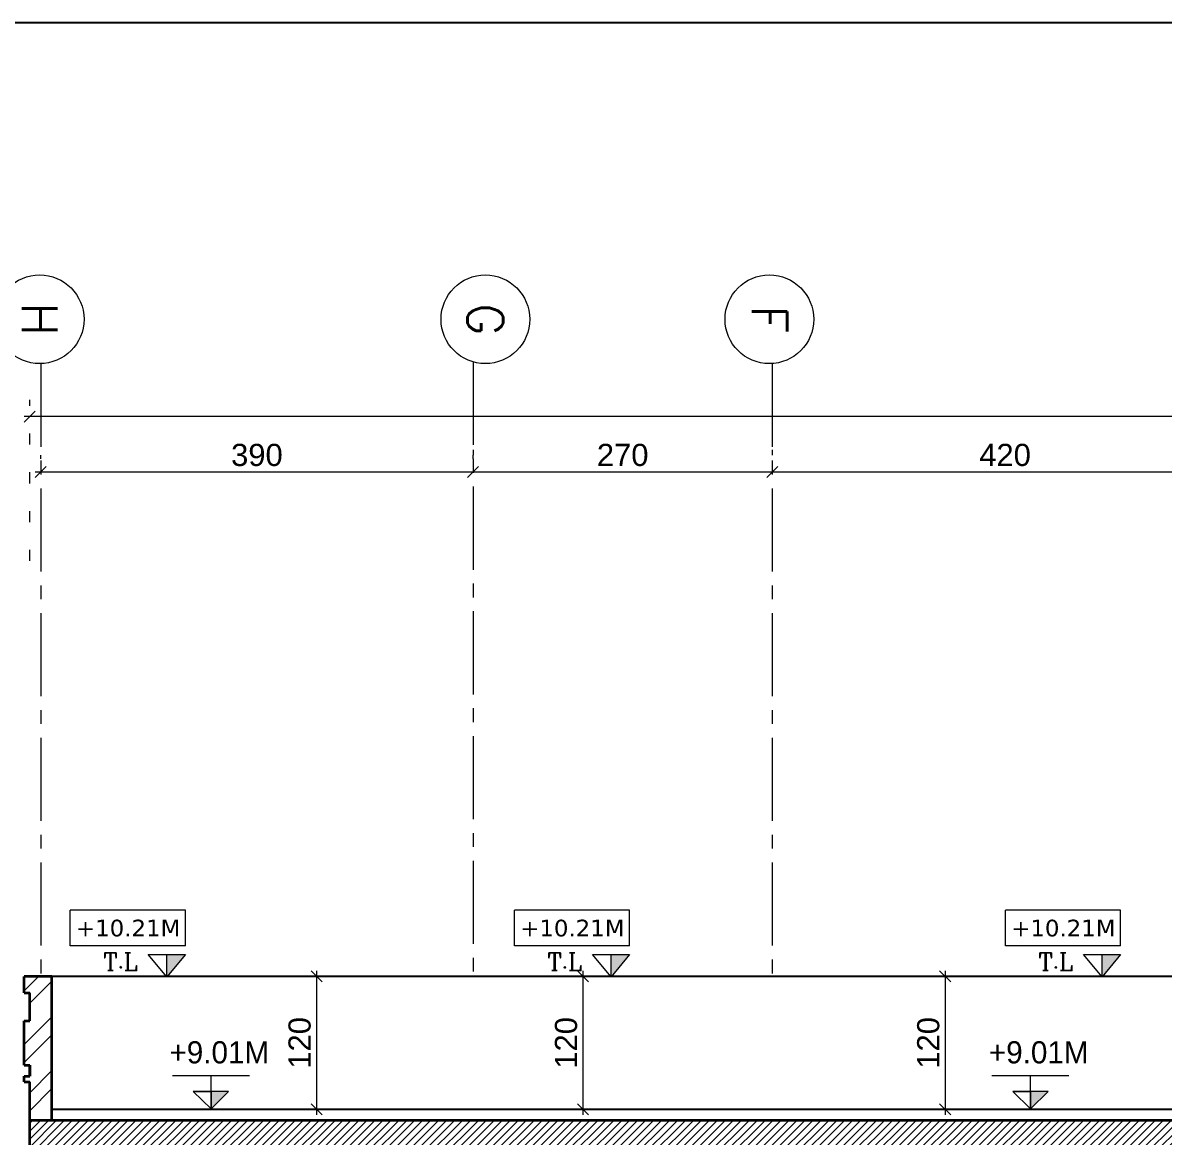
# Model space of a CAD drawing. Header units: millimetres. Extents: x -11627 to -10952, y 10244 to 10588.
# Drawn here: x -11109.91 to -11099.62, y 10465.83 to 10475.88 of the extents above; entities that cross this region are included whole.
import ezdxf
from ezdxf.enums import TextEntityAlignment as Align

# ---------------------------------------------------------------- set-up
doc = ezdxf.new("R2010")
doc.units = ezdxf.units.MM
doc.header["$PDMODE"] = 35
doc.linetypes.add('DOT', pattern=[0.25, 0, -0.25])
doc.linetypes.add('GROUND FLOOR XREF - option 3$0$FATHER FR$0$CENTER2', pattern=[1.125, 0.75, -0.125, 0.125, -0.125])
doc.layers.get('0').update_dxf_attribs({"lineweight": 5})
doc.layers.get('DEFPOINTS').update_dxf_attribs({"lineweight": 5})
for name, color, linetype, lineweight in [('A-AXIS LINE', 8, 'GROUND FLOOR XREF - option 3$0$FATHER FR$0$CENTER2', 0), ('A-AXIS TEXT', 54, 'Continuous', 9), ('A-GEN DIMS INTERNAL', 86, 'Continuous', 5), ('A-GEN-TEXT.', 3, 'Continuous', 13), ('A-LEVEL TAG', 23, 'Continuous', 9), ('BORDER A1', 7, 'Continuous', 100), ('HATCH', 8, 'Continuous', 0), ('Title Block', 7, 'Continuous', 0), ('WALLS', 4, 'Continuous', 35)]:
    doc.layers.add(name, color=color, linetype=linetype, lineweight=lineweight)
doc.layers.add('A-ELEV 01', color=7, linetype='Continuous')
doc.layers.add('A-ELEV FAR', color=8, linetype='Continuous')
doc.styles.add('Axis-Circle', font='ROMANS.shx', dxfattribs={"height": 0.4})
doc.styles.add('EUROROMAN', font='eur_____.pfb', dxfattribs={"width": 0.8, "height": 0.2})
doc.styles.add('frame', font='verdana.ttf', dxfattribs={"width": 5})
doc.styles.add('GROUND FLOOR XREF - option 3$0$STYLE1', font='arial.ttf', dxfattribs={"height": 0.2})
doc.styles.add('GROUND FLOOR XREF - option 3$0$VILLA GF XREF$0$ROMANC', font='romanc__.ttf')
doc.styles.add('TEXTN', font='techl___.ttf', dxfattribs={"height": 0.15})
doc.styles.add('TEXTS', font='arial.ttf', dxfattribs={"width": 0.8})
doc.dimstyles.new('DIM 100', dxfattribs={"dimtxt": 0.2, "dimasz": 0.1, "dimexe": 0.15, "dimexo": 0.2, "dimgap": 0.05, "dimtad": 1, "dimdec": 0, "dimlfac": 100, "dimzin": 1, "dimdsep": 46, "dimtxsty": 'GROUND FLOOR XREF - option 3$0$STYLE1', "dimblk": 'OBLIQUE', "dimcen": 0.02, "dimdle": 0.05, "dimclrd": 256, "dimclre": 6, "dimclrt": 3, "dimadec": 1, "dimazin": 0, "dimtfac": 0.9, "dimtdec": 0, "dimtix": 1, "dimtofl": 0, "dimtmove": 2, "dimatfit": 3, "dimldrblk": 'ARCHTICK', "dimfxl": 1, "dimtolj": 1, "dimtzin": 12, "dimlwd": -1, "dimlwe": -1, "dimarcsym": 0})

# ---------------------------------------------------------------- blocks, each defined once
blk = doc.blocks.new('LVL')
for p, q in [((-0.627, 0.301), (0.066, 0.301)), ((-0.28, 0), (-0.28, 0.301)), ((-0.121, 0.159), (-0.44, 0.159)), ((-0.28, 0), (-0.44, 0.159)), ((-0.28, 0), (-0.121, 0.159))]:
    blk.add_line(p, q)
blk.add_lwpolyline([(-0.44, 0.159), (-0.28, 0.159), (-0.28, 0), (-0.44, 0.159)])
blk.add_solid([(-0.121, 0.159), (-0.28, 0.159), (-0.28, 0)])
blk = doc.blocks.new('_Oblique')
at = {"color": 0, "linetype": 'ByBlock', "lineweight": -2}
blk.add_line((-0.5, -0.5), (0.5, 0.5), dxfattribs=at)
blk = doc.blocks.new('*D387')
at = {"layer": 'A-GEN DIMS INTERNAL', "color": 6, "linetype": 'DOT', "transparency": 16777216}
for p, q in [((-11105.023, 10467.278), (-11105.009, 10467.278)), ((-11105.023, 10466.078), (-11105.009, 10466.078))]:
    blk.add_line(p, q, dxfattribs=at)
at = {"layer": 'A-GEN DIMS INTERNAL', "transparency": 16777216}
blk.add_line((-11104.859, 10467.328), (-11104.859, 10466.028), dxfattribs=at)
at = {"layer": 'DEFPOINTS', "color": 0, "transparency": 16777216}
for p in [(-11104.823, 10467.278, -0.013), (-11104.859, 10466.078), (-11104.823, 10466.078, -0.013)]:
    blk.add_point(p, dxfattribs=at)
at = {"layer": 'A-GEN DIMS INTERNAL', "transparency": 16777216, "xscale": 0.1, "yscale": 0.1, "zscale": 0.1}
for p, rotation in [((-11104.859, 10467.278), 90), ((-11104.859, 10466.078), 270)]:
    blk.add_blockref('_Oblique', p, dxfattribs=dict(at, rotation=rotation))
at = {"layer": 'A-GEN DIMS INTERNAL', "color": 3, "transparency": 16777216, "insert": (-11105.011, 10466.678), "char_height": 0.2, "attachment_point": 5, "rotation": 90, "style": 'GROUND FLOOR XREF - option 3$0$STYLE1'}
blk.add_mtext('\\A1;120', dxfattribs=at)
blk = doc.blocks.new('_ArchTick')
at = {"color": 0, "linetype": 'ByBlock', "const_width": 0.15}
blk.add_lwpolyline([(-0.5, -0.5), (0.5, 0.5)], dxfattribs=at)
blk = doc.blocks.new('*D391')
at = {"layer": 'A-GEN DIMS INTERNAL', "color": 6, "linetype": 'DOT', "transparency": 16777216}
for p, q in [((-11107.427, 10467.278), (-11107.412, 10467.278)), ((-11107.427, 10466.078), (-11107.412, 10466.078))]:
    blk.add_line(p, q, dxfattribs=at)
at = {"layer": 'A-GEN DIMS INTERNAL', "transparency": 16777216}
blk.add_line((-11107.262, 10467.328), (-11107.262, 10466.028), dxfattribs=at)
at = {"layer": 'DEFPOINTS', "color": 0, "transparency": 16777216}
for p in [(-11107.227, 10467.278, -0.013), (-11107.262, 10466.078), (-11107.227, 10466.078, -0.013)]:
    blk.add_point(p, dxfattribs=at)
at = {"layer": 'A-GEN DIMS INTERNAL', "transparency": 16777216, "xscale": 0.1, "yscale": 0.1, "zscale": 0.1}
for p, rotation in [((-11107.262, 10467.278), 90), ((-11107.262, 10466.078), 270)]:
    blk.add_blockref('_Oblique', p, dxfattribs=dict(at, rotation=rotation))
at = {"layer": 'A-GEN DIMS INTERNAL', "color": 3, "transparency": 16777216, "insert": (-11107.415, 10466.678), "char_height": 0.2, "attachment_point": 5, "rotation": 90, "style": 'GROUND FLOOR XREF - option 3$0$STYLE1'}
blk.add_mtext('\\A1;120', dxfattribs=at)
blk = doc.blocks.new('*D392')
at = {"layer": 'A-GEN DIMS INTERNAL', "color": 6, "linetype": 'DOT', "transparency": 16777216}
for p, q in [((-11101.756, 10467.278), (-11101.741, 10467.278)), ((-11101.756, 10466.078), (-11101.741, 10466.078))]:
    blk.add_line(p, q, dxfattribs=at)
at = {"layer": 'A-GEN DIMS INTERNAL', "transparency": 16777216}
blk.add_line((-11101.591, 10467.328), (-11101.591, 10466.028), dxfattribs=at)
at = {"layer": 'DEFPOINTS', "color": 0, "transparency": 16777216}
for p in [(-11101.556, 10467.278, -0.013), (-11101.591, 10466.078), (-11101.556, 10466.078, -0.013)]:
    blk.add_point(p, dxfattribs=at)
at = {"layer": 'A-GEN DIMS INTERNAL', "transparency": 16777216, "xscale": 0.1, "yscale": 0.1, "zscale": 0.1}
for p, rotation in [((-11101.591, 10467.278), 90), ((-11101.591, 10466.078), 270)]:
    blk.add_blockref('_Oblique', p, dxfattribs=dict(at, rotation=rotation))
at = {"layer": 'A-GEN DIMS INTERNAL', "color": 3, "transparency": 16777216, "insert": (-11101.743, 10466.678), "char_height": 0.2, "attachment_point": 5, "rotation": 90, "style": 'GROUND FLOOR XREF - option 3$0$STYLE1'}
blk.add_mtext('\\A1;120', dxfattribs=at)
blk = doc.blocks.new('TAG-ELE-LVL')
at = {"layer": 'A-LEVEL TAG'}
for p, q in [((-0.21, 0.35), (-0.21, 0.75)), ((-0.21, 0.75), (1.09, 0.75)), ((1.09, 0.35), (1.09, 0.75)), ((-0.21, 0.35), (1.09, 0.35)), ((0, 0), (0, 0.25))]:
    blk.add_line(p, q, dxfattribs=at)
blk.add_lwpolyline([(0, 0), (0.21, 0.25), (-0.21, 0.25)], close=True, dxfattribs=at)
at = {"layer": 'A-LEVEL TAG', "color": 251}
blk.add_solid([(-0.21, 0.25), (0, 0), (0, 0.25)], dxfattribs=at)
at = {"layer": 'A-LEVEL TAG', "color": 50, "style": 'TEXTS', "width": 0.75}
blk.add_attdef('FLOOR-NAME', text='', height=0.25, dxfattribs=at).set_placement((-0.21, 0.8), align=Align.BOTTOM_LEFT)
blk.add_attdef('LVL', text='', height=0.225, dxfattribs=at).set_placement((0.44, 0.55), align=Align.MIDDLE_CENTER)
at = {"layer": 'A-LEVEL TAG', "color": 50, "style": 'TEXTN', "width": 0.75}
blk.add_attdef('-', (0.361, 0.07), '', height=0.175, dxfattribs=at)
blk = doc.blocks.new('Axis-Circle')
at = {"color": 0}
blk.add_circle((0, 0), 0.4, dxfattribs=at)
at = {"color": 4, "style": 'Axis-Circle'}
blk.add_attdef('NO', text='', height=0.32, dxfattribs=at).set_placement((0, 0), align=Align.MIDDLE_CENTER)
blk = doc.blocks.new('*D405')
at = {"layer": 'A-GEN DIMS INTERNAL', "color": 6, "linetype": 'DOT', "transparency": 16777216}
for p, q in [((-11109.851, 10471.025), (-11109.851, 10472.477)), ((-11087.651, 10471.025), (-11087.651, 10472.477))]:
    blk.add_line(p, q, dxfattribs=at)
at = {"layer": 'A-GEN DIMS INTERNAL', "transparency": 16777216}
blk.add_line((-11087.601, 10472.327), (-11109.901, 10472.327), dxfattribs=at)
at = {"layer": 'DEFPOINTS', "color": 0, "transparency": 16777216}
for p in [(-11109.851, 10472.327), (-11109.851, 10470.825), (-11087.651, 10470.825)]:
    blk.add_point(p, dxfattribs=at)
at = {"layer": 'A-GEN DIMS INTERNAL', "transparency": 16777216, "xscale": 0.1, "yscale": 0.1, "zscale": 0.1, "rotation": 180}
blk.add_blockref('_Oblique', (-11109.851, 10472.327), dxfattribs=at)
at = {"layer": 'A-GEN DIMS INTERNAL', "transparency": 16777216, "xscale": 0.1, "yscale": 0.1, "zscale": 0.1}
blk.add_blockref('_Oblique', (-11087.651, 10472.327), dxfattribs=at)
at = {"layer": 'A-GEN DIMS INTERNAL', "color": 3, "transparency": 16777216, "insert": (-11098.751, 10472.479), "char_height": 0.2, "attachment_point": 5, "style": 'GROUND FLOOR XREF - option 3$0$STYLE1'}
blk.add_mtext('\\A1;2220', dxfattribs=at)
blk = doc.blocks.new('*D406')
at = {"layer": 'A-GEN DIMS INTERNAL', "color": 6, "linetype": 'DOT', "transparency": 16777216}
for p, q in [((-11109.751, 10471.946), (-11109.751, 10471.978)), ((-11105.851, 10471.946), (-11105.851, 10471.978))]:
    blk.add_line(p, q, dxfattribs=at)
at = {"layer": 'A-GEN DIMS INTERNAL', "transparency": 16777216}
blk.add_line((-11109.801, 10471.828), (-11105.801, 10471.828), dxfattribs=at)
at = {"layer": 'DEFPOINTS', "color": 0, "transparency": 16777216}
for p in [(-11105.851, 10471.828), (-11109.751, 10471.746), (-11105.851, 10471.746)]:
    blk.add_point(p, dxfattribs=at)
at = {"layer": 'A-GEN DIMS INTERNAL', "transparency": 16777216, "xscale": 0.1, "yscale": 0.1, "zscale": 0.1, "rotation": 180}
blk.add_blockref('_Oblique', (-11109.751, 10471.828), dxfattribs=at)
at = {"layer": 'A-GEN DIMS INTERNAL', "transparency": 16777216, "xscale": 0.1, "yscale": 0.1, "zscale": 0.1}
blk.add_blockref('_Oblique', (-11105.851, 10471.828), dxfattribs=at)
at = {"layer": 'A-GEN DIMS INTERNAL', "color": 3, "transparency": 16777216, "insert": (-11107.801, 10471.98), "char_height": 0.2, "attachment_point": 5, "style": 'GROUND FLOOR XREF - option 3$0$STYLE1'}
blk.add_mtext('\\A1;390', dxfattribs=at)
blk = doc.blocks.new('*D407')
at = {"layer": 'A-GEN DIMS INTERNAL', "color": 6, "linetype": 'DOT', "transparency": 16777216}
for p, q in [((-11105.851, 10472.028), (-11105.851, 10471.978)), ((-11103.151, 10472.028), (-11103.151, 10471.978))]:
    blk.add_line(p, q, dxfattribs=at)
at = {"layer": 'A-GEN DIMS INTERNAL', "transparency": 16777216}
blk.add_line((-11105.901, 10471.828), (-11103.101, 10471.828), dxfattribs=at)
at = {"layer": 'DEFPOINTS', "color": 0, "transparency": 16777216}
for p in [(-11105.851, 10471.828), (-11103.151, 10471.828), (-11103.151, 10471.828)]:
    blk.add_point(p, dxfattribs=at)
at = {"layer": 'A-GEN DIMS INTERNAL', "transparency": 16777216, "xscale": 0.1, "yscale": 0.1, "zscale": 0.1, "rotation": 180}
blk.add_blockref('_Oblique', (-11105.851, 10471.828), dxfattribs=at)
at = {"layer": 'A-GEN DIMS INTERNAL', "transparency": 16777216, "xscale": 0.1, "yscale": 0.1, "zscale": 0.1}
blk.add_blockref('_Oblique', (-11103.151, 10471.828), dxfattribs=at)
at = {"layer": 'A-GEN DIMS INTERNAL', "color": 3, "transparency": 16777216, "insert": (-11104.501, 10471.98), "char_height": 0.2, "attachment_point": 5, "style": 'GROUND FLOOR XREF - option 3$0$STYLE1'}
blk.add_mtext('\\A1;270', dxfattribs=at)
blk = doc.blocks.new('*D408')
at = {"layer": 'A-GEN DIMS INTERNAL', "color": 6, "linetype": 'DOT', "transparency": 16777216}
for p, q in [((-11103.151, 10472.028), (-11103.151, 10471.978)), ((-11098.951, 10472.028), (-11098.951, 10471.978))]:
    blk.add_line(p, q, dxfattribs=at)
at = {"layer": 'A-GEN DIMS INTERNAL', "transparency": 16777216}
blk.add_line((-11103.201, 10471.828), (-11098.901, 10471.828), dxfattribs=at)
at = {"layer": 'DEFPOINTS', "color": 0, "transparency": 16777216}
for p in [(-11103.151, 10471.828), (-11098.951, 10471.828), (-11098.951, 10471.828)]:
    blk.add_point(p, dxfattribs=at)
at = {"layer": 'A-GEN DIMS INTERNAL', "transparency": 16777216, "xscale": 0.1, "yscale": 0.1, "zscale": 0.1, "rotation": 180}
blk.add_blockref('_Oblique', (-11103.151, 10471.828), dxfattribs=at)
at = {"layer": 'A-GEN DIMS INTERNAL', "transparency": 16777216, "xscale": 0.1, "yscale": 0.1, "zscale": 0.1}
blk.add_blockref('_Oblique', (-11098.951, 10471.828), dxfattribs=at)
at = {"layer": 'A-GEN DIMS INTERNAL', "color": 3, "transparency": 16777216, "insert": (-11101.051, 10471.98), "char_height": 0.2, "attachment_point": 5, "style": 'GROUND FLOOR XREF - option 3$0$STYLE1'}
blk.add_mtext('\\A1;420', dxfattribs=at)
blk = doc.blocks.new('ADM FRAME-A2')
at = {"layer": 'BORDER A1', "lineweight": 25}
blk.add_lwpolyline([(-58.529, 2.457), (-11.557, 2.457), (-11.557, 40.943), (-58.529, 40.943)], close=True, dxfattribs=at)

msp = doc.modelspace()

# ---------------------------------------------------------------- hatches: boundary and pattern name
at = {"layer": 'HATCH'}
h = msp.add_hatch(dxfattribs=at)
h.set_pattern_fill('ANSI31', color=256, scale=0.016)
h.set_pattern_definition([(45, (310.66424, 120.26744), (-0.03592102448, 0.03592102448), [])])
h.paths.add_polyline_path([(-11087.651, 10469.074), (-11087.651, 10469.424), (-11099.051, 10469.424), (-11099.051, 10469.074)])
h.paths.add_polyline_path([(-11109.851, 10461.795), (-11109.851, 10461.545), (-11087.651, 10461.545), (-11087.651, 10461.795)])
h.paths.add_polyline_path([(-11109.851, 10457.713), (-11109.851, 10457.513), (-11087.851, 10457.513), (-11087.851, 10456.594), (-11087.651, 10456.594), (-11087.651, 10457.713)])
h.paths.add_polyline_path([(-11098.851, 10465.878), (-11098.851, 10465.978), (-11109.851, 10465.978), (-11109.851, 10465.628), (-11087.651, 10465.628), (-11087.651, 10465.878)])
h = msp.add_hatch(dxfattribs=at)
h.set_pattern_fill('ANSI32', color=256, scale=0.036)
h.set_pattern_definition([(45, (299.29027, 120.26744), (-0.242466915, 0.242466915), []), (45, (299.45192, 120.26744), (-0.242466915, 0.242466915), [])])
h.paths.add_polyline_path([(-11109.901, 10467.278), (-11109.651, 10467.278), (-11109.651, 10465.978), (-11109.851, 10465.978), (-11109.851, 10466.328), (-11109.901, 10466.328), (-11109.901, 10466.378), (-11109.851, 10466.378), (-11109.851, 10466.478), (-11109.901, 10466.478), (-11109.901, 10466.878), (-11109.851, 10466.878), (-11109.851, 10467.128), (-11109.901, 10467.128)])

# ---------------------------------------------------------------- linework, layer by layer
at = {"layer": 'A-AXIS LINE'}
for p, q in [((-11109.751, 10472.805), (-11109.751, 10467.278)), ((-11105.851, 10472.821), (-11105.851, 10467.278)), ((-11103.151, 10472.805), (-11103.151, 10467.278))]:
    msp.add_line(p, q, dxfattribs=at)
at = {"layer": 'A-ELEV 01'}
for p, q in [((-11099.051, 10467.278, -0.013), (-11109.851, 10467.278, -0.013)), ((-11099.051, 10466.078, -0.013), (-11109.651, 10466.078, -0.013))]:
    msp.add_line(p, q, dxfattribs=at)
at = {"layer": 'A-ELEV FAR'}
for p, q in [((-11109.901, 10467.128, 0.009), (-11109.901, 10467.278, 0.009)), ((-11109.851, 10466.878, 0.012), (-11109.851, 10467.128, 0.012)), ((-11109.901, 10466.478, 0.012), (-11109.901, 10466.878, 0.012)), ((-11109.851, 10466.478, 0.005), (-11109.851, 10466.378, 0.005)), ((-11109.901, 10466.328, 0.012), (-11109.901, 10466.378, 0.012))]:
    msp.add_line(p, q, dxfattribs=at)
at = {"layer": 'WALLS'}
for p, q in [((-11109.651, 10467.278, 0.006), (-11109.901, 10467.278, 0.006)), ((-11109.901, 10467.128, -0.007), (-11109.901, 10467.278, -0.007)), ((-11109.651, 10465.978), (-11109.651, 10467.278)), ((-11109.651, 10465.978, 0.019), (-11109.651, 10467.278, 0.019)), ((-11109.901, 10467.128, -0.007), (-11109.851, 10467.128, -0.007)), ((-11109.851, 10466.878, 0.019), (-11109.851, 10467.128, 0.019)), ((-11109.851, 10466.878, 0.019), (-11109.851, 10467.128, 0.019)), ((-11109.851, 10466.878, -0.006), (-11109.851, 10467.128, -0.006)), ((-11109.901, 10466.478, -0.006), (-11109.901, 10466.878, -0.006)), ((-11109.901, 10466.878, -0.006), (-11109.851, 10466.878, -0.006)), ((-11109.901, 10466.478, -0.006), (-11109.851, 10466.478, -0.006)), ((-11109.851, 10466.378, 0.019), (-11109.851, 10466.478, 0.019)), ((-11109.851, 10466.378, 0.019), (-11109.851, 10466.478, 0.019)), ((-11109.851, 10466.478, -0.013), (-11109.851, 10466.378, -0.013)), ((-11109.901, 10466.328, -0.006), (-11109.901, 10466.378, -0.006)), ((-11109.901, 10466.378, -0.006), (-11109.851, 10466.378, -0.006)), ((-11109.901, 10466.328, -0.006), (-11109.851, 10466.328, -0.006)), ((-11109.851, 10456.594), (-11109.851, 10466.328)), ((-11098.851, 10465.978, 0), (-11109.851, 10465.978, -0.013))]:
    msp.add_line(p, q, dxfattribs=at)

# ---------------------------------------------------------------- block references
at = {"layer": 'A-AXIS TEXT'}
ref = msp.add_blockref('Axis-Circle', (-11109.761, 10473.205), dxfattribs=dict(at, rotation=270))
ref.add_attrib('NO', 'H', dxfattribs={"layer": '0', "color": 30, "height": 0.32, "rotation": 270, "style": 'Axis-Circle'}).set_placement((-11109.761, 10473.205), align=Align.MIDDLE_CENTER)
ref = msp.add_blockref('Axis-Circle', (-11105.74, 10473.205), dxfattribs=dict(at, rotation=270))
ref.add_attrib('NO', 'G', dxfattribs={"layer": '0', "color": 30, "height": 0.32, "rotation": 270, "style": 'Axis-Circle'}).set_placement((-11105.74, 10473.205), align=Align.MIDDLE_CENTER)
ref = msp.add_blockref('Axis-Circle', (-11103.177, 10473.205), dxfattribs=dict(at, rotation=270))
ref.add_attrib('NO', 'F', dxfattribs={"layer": '0', "color": 30, "height": 0.32, "rotation": 270, "style": 'Axis-Circle'}).set_placement((-11103.177, 10473.205), align=Align.MIDDLE_CENTER)
at = {"layer": 'A-LEVEL TAG'}
ref = msp.add_blockref('TAG-ELE-LVL', (-11108.614, 10467.274, -0.006), dxfattribs=dict(at, xscale=-0.8, yscale=0.8))
ref.add_attrib('-', 'T.L', (-11109.188, 10467.33, -0.006), dxfattribs={"layer": 'A-GEN-TEXT.', "height": 0.16, "style": 'GROUND FLOOR XREF - option 3$0$VILLA GF XREF$0$ROMANC'})
ref.add_attrib('LVL', '+10.21M', dxfattribs={"layer": 'A-GEN-TEXT.', "height": 0.1503, "style": 'frame'}).set_placement((-11108.963, 10467.714, -0.006), align=Align.MIDDLE_CENTER)
ref = msp.add_blockref('TAG-ELE-LVL', (-11104.606, 10467.274, -0.006), dxfattribs=dict(at, xscale=-0.8, yscale=0.8))
ref.add_attrib('-', 'T.L', (-11105.18, 10467.33, -0.006), dxfattribs={"layer": 'A-GEN-TEXT.', "height": 0.16, "style": 'GROUND FLOOR XREF - option 3$0$VILLA GF XREF$0$ROMANC'})
ref.add_attrib('LVL', '+10.21M', dxfattribs={"layer": 'A-GEN-TEXT.', "height": 0.1503, "style": 'frame'}).set_placement((-11104.955, 10467.714, -0.006), align=Align.MIDDLE_CENTER)
ref = msp.add_blockref('TAG-ELE-LVL', (-11100.176, 10467.274, -0.006), dxfattribs=dict(at, xscale=-0.8, yscale=0.8))
ref.add_attrib('-', 'T.L', (-11100.75, 10467.33, -0.006), dxfattribs={"layer": 'A-GEN-TEXT.', "height": 0.16, "style": 'GROUND FLOOR XREF - option 3$0$VILLA GF XREF$0$ROMANC'})
ref.add_attrib('LVL', '+10.21M', dxfattribs={"layer": 'A-GEN-TEXT.', "height": 0.1503, "style": 'frame'}).set_placement((-11100.525, 10467.714, -0.006), align=Align.MIDDLE_CENTER)
for p in [(-11107.935, 10466.082, -0.002), (-11100.542, 10466.082, -0.002)]:
    msp.add_blockref('LVL', p, dxfattribs=at)
at = {"layer": 'Title Block'}
msp.add_blockref('ADM FRAME-A2', (-11062.343, 10434.936, 0.019), dxfattribs=at)

# ---------------------------------------------------------------- texts
at = {"layer": 'A-LEVEL TAG', "style": 'EUROROMAN'}
for p in [(-11108.59, 10466.493, -0.002), (-11101.197, 10466.493, -0.002)]:
    msp.add_text('+9.01M', height=0.2, dxfattribs=at).set_placement(p)

# ---------------------------------------------------------------- dimensions: what is measured, and where the dimension line sits
at = {"layer": 'A-GEN DIMS INTERNAL'}
for base, p1, p2, picture, middle in [((-11109.851, 10472.327), (-11087.651, 10470.825), (-11109.851, 10470.825), '*D405', (-11098.751, 10472.479)), ((-11105.851, 10471.828), (-11109.751, 10471.746), (-11105.851, 10471.746), '*D406', (-11107.801, 10471.98)), ((-11103.151, 10471.828), (-11105.851, 10471.828), (-11103.151, 10471.828), '*D407', (-11104.501, 10471.98)), ((-11098.951, 10471.828), (-11103.151, 10471.828), (-11098.951, 10471.828), '*D408', (-11101.051, 10471.98))]:
    dim = msp.add_linear_dim(base=base, p1=p1, p2=p2, dimstyle='DIM 100', dxfattribs=at)
    dim.commit()
    dim.dimension.update_dxf_attribs({"geometry": picture, "text_midpoint": middle})
for base, p1, p2, picture, middle in [((-11107.262, 10466.078), (-11107.227, 10467.278, -0.013), (-11107.227, 10466.078, -0.013), '*D391', (-11107.415, 10466.678)), ((-11104.859, 10466.078), (-11104.823, 10467.278, -0.013), (-11104.823, 10466.078, -0.013), '*D387', (-11105.011, 10466.678)), ((-11101.591, 10466.078), (-11101.556, 10467.278, -0.013), (-11101.556, 10466.078, -0.013), '*D392', (-11101.743, 10466.678))]:
    dim = msp.add_linear_dim(base=base, p1=p1, p2=p2, angle=90, dimstyle='DIM 100', dxfattribs=at)
    dim.commit()
    dim.dimension.update_dxf_attribs({"geometry": picture, "text_midpoint": middle})

doc.saveas('drawing.dxf')
